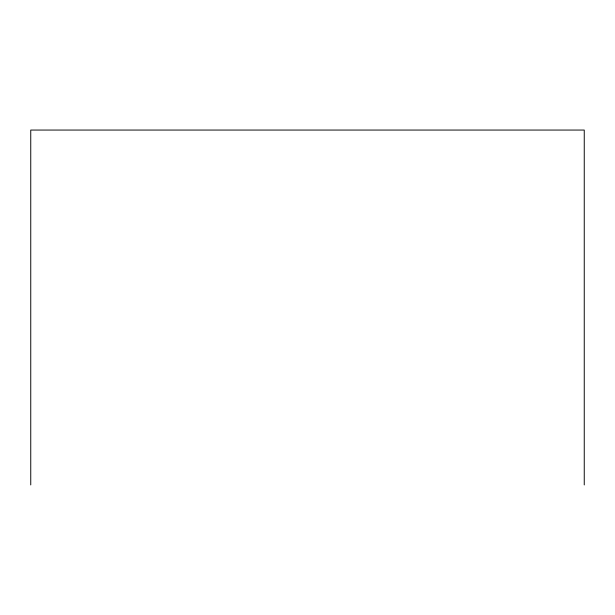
<?xml version="1.0" encoding="UTF-8"?>
<svg xmlns="http://www.w3.org/2000/svg" width="615" height="615" viewBox="0 0 615 615"><rect width="100%" height="100%" fill="white"/><g stroke="black" fill="none" stroke-linecap="round" stroke-linejoin="round"><path stroke-width="0.92" d="M584.25 484.943L584.25 130.057L30.75 130.057L30.75 484.943"/></g></svg>
